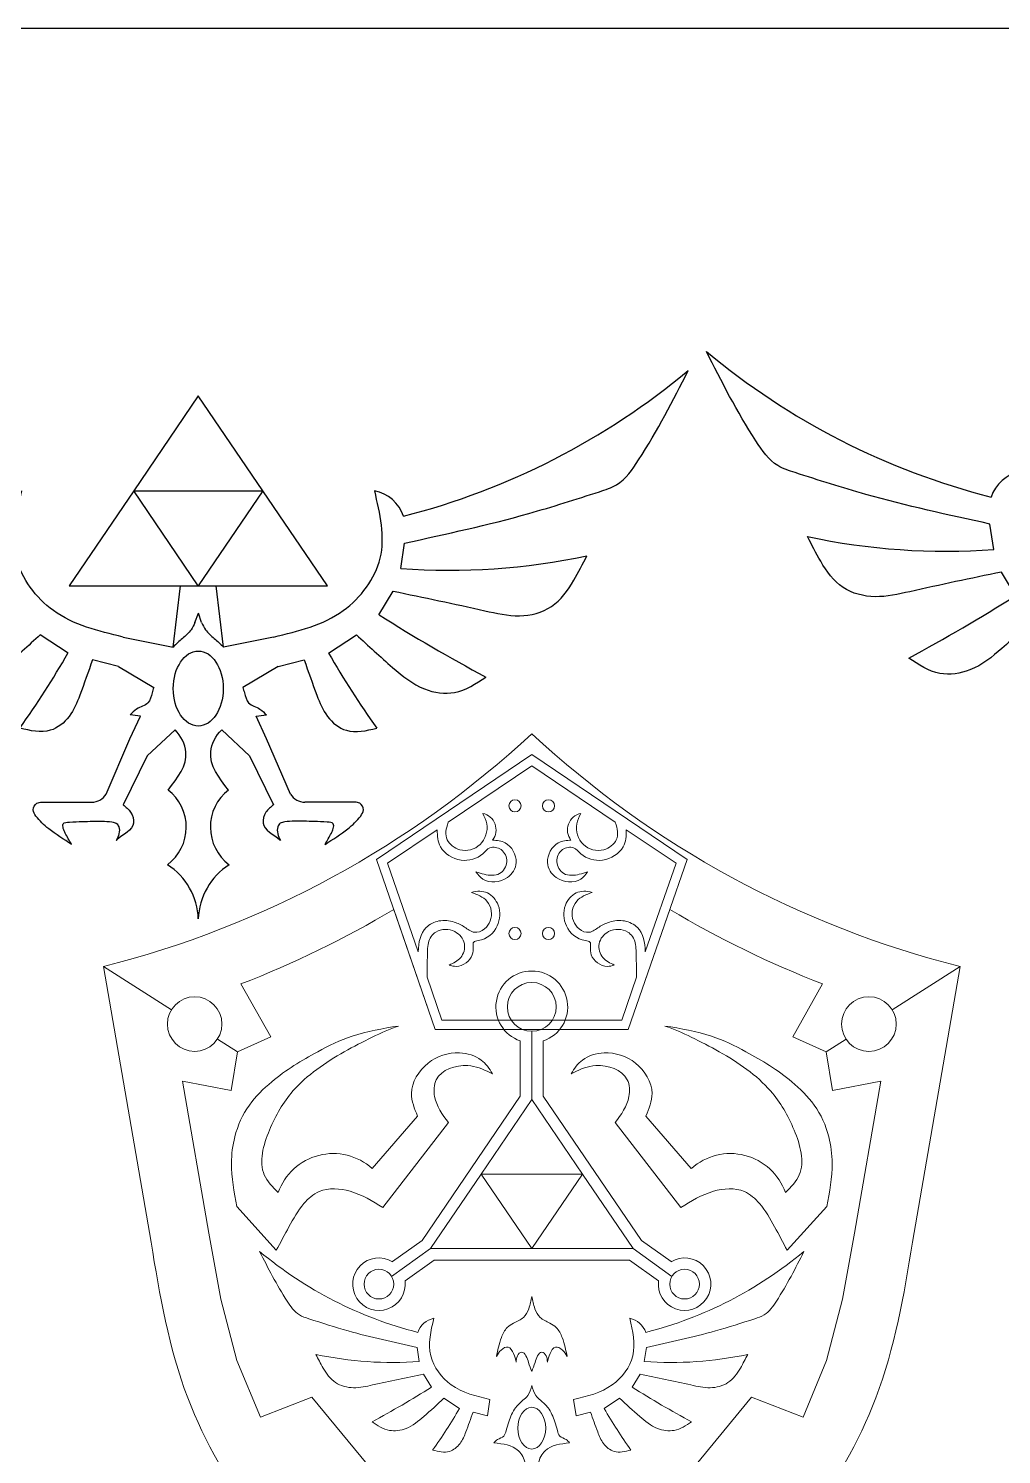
# Model space of a CAD drawing. Header units: inches. Extents: x 0 to 12, y 0 to 12.
# Drawn here: x 2.781 to 4.67, y 9.231 to 12 of the extents above; entities that cross this region are included whole.
import ezdxf

# ---------------------------------------------------------------- set-up
doc = ezdxf.new("R2010")
doc.units = ezdxf.units.IN
doc.header["$MEASUREMENT"] = 0
doc.layers.get('0').update_dxf_attribs({"color": 5})
doc.layers.add('Wingcrest', color=1, linetype='Continuous')

msp = doc.modelspace()

# ---------------------------------------------------------------- linework, layer by layer
at = {"lineweight": 0}
for p, q in [((3.7578, 10.5901), (3.4561, 10.3864)), ((4.0595, 10.3864), (3.7578, 10.5901)), ((3.5957, 10.4587), (3.7578, 10.5682)), ((3.7578, 10.5682), (3.92, 10.4587)), ((3.4778, 10.3791), (3.5744, 10.4443)), ((3.9412, 10.4443), (4.0378, 10.3791)), ((3.4561, 10.3864), (3.5704, 10.0566)), ((3.9452, 10.0566), (4.0595, 10.3864)), ((3.5374, 10.2072), (3.4778, 10.3791)), ((4.0378, 10.3791), (3.9782, 10.2072)), ((3.5704, 10.0566), (3.4898, 10.2893)), ((4.0259, 10.2893), (3.9452, 10.0566)), ((3.0582, 10.0948), (2.9262, 10.1788)), ((4.5895, 10.1788), (4.4574, 10.0948)), ((3.1932, 10.1449), (3.251, 10.0424)), ((3.5833, 10.0747), (3.5545, 10.1579)), ((3.9611, 10.1579), (3.9323, 10.0747)), ((4.2646, 10.0424), (4.3225, 10.1449)), ((3.7578, 10.0566), (3.5704, 10.0566)), ((3.5704, 10.0566), (3.7578, 10.0566)), ((3.7578, 10.0747), (3.5833, 10.0747)), ((3.9323, 10.0747), (3.7578, 10.0747)), ((3.9452, 10.0566), (3.7578, 10.0566)), ((3.7578, 10.0566), (3.9452, 10.0566)), ((3.7578, 9.9204), (3.7578, 10.0529)), ((3.1864, 10.0132), (3.1477, 10.0379)), ((3.251, 10.0424), (3.1864, 10.0132)), ((3.7355, 10.0343), (3.7355, 9.9272)), ((3.7801, 9.9272), (3.7801, 10.0343)), ((4.3292, 10.0132), (4.2646, 10.0424)), ((4.368, 10.0379), (4.3292, 10.0132)), ((3.1864, 10.0132), (3.1739, 9.9383)), ((4.3417, 9.9383), (4.3292, 10.0132)), ((3.1739, 9.9383), (3.08, 9.9562)), ((3.08, 9.9562), (3.131, 9.6611)), ((4.4356, 9.9562), (4.3417, 9.9383)), ((4.3846, 9.6611), (4.4356, 9.9562)), ((3.7355, 9.9272), (3.5447, 9.6467)), ((3.7578, 9.9204), (3.6594, 9.7756)), ((3.8563, 9.7756), (3.7578, 9.9204)), ((3.9709, 9.6467), (3.7801, 9.9272)), ((3.4481, 9.7866), (3.5361, 9.8882)), ((4.0675, 9.7866), (3.9795, 9.8882)), ((3.5959, 9.8757), (3.4685, 9.7108)), ((3.9197, 9.8757), (4.0472, 9.7108)), ((3.6594, 9.7756), (3.5609, 9.6309)), ((3.7578, 9.6309), (3.6594, 9.7756)), ((3.6594, 9.7756), (3.8563, 9.7756)), ((3.8563, 9.7756), (3.7578, 9.6309)), ((3.9547, 9.6309), (3.8563, 9.7756)), ((3.2619, 9.6277), (3.1851, 9.7127)), ((4.2537, 9.6277), (4.3306, 9.7127)), ((3.131, 9.6611), (3.1543, 9.5328)), ((3.5447, 9.6467), (3.4875, 9.6057)), ((4.0281, 9.6057), (3.9709, 9.6467)), ((4.3613, 9.5328), (4.3846, 9.6611)), ((3.5609, 9.6309), (3.4857, 9.5769)), ((3.5118, 9.5682), (3.5681, 9.6086)), ((3.5609, 9.6309), (3.7578, 9.6309)), ((3.5681, 9.6086), (3.7578, 9.6086)), ((3.7578, 9.6309), (3.9547, 9.6309)), ((3.7578, 9.6086), (3.9476, 9.6086)), ((3.9476, 9.6086), (4.0039, 9.5682)), ((3.9547, 9.6309), (4.03, 9.5769)), ((3.1543, 9.5328), (3.1855, 9.4138)), ((4.3302, 9.4138), (4.3613, 9.5328)), ((3.1855, 9.4138), (3.2311, 9.3035)), ((3.5395, 9.4119), (3.5354, 9.4393)), ((3.9762, 9.4119), (3.9803, 9.4393)), ((4.2845, 9.3035), (4.3302, 9.4138)), ((3.5629, 9.362), (3.5478, 9.3875)), ((3.9527, 9.362), (3.9679, 9.3875)), ((3.2311, 9.3035), (3.331, 9.3424)), ((3.331, 9.3424), (3.4596, 9.1863)), ((3.6173, 9.3206), (3.5873, 9.3404)), ((3.6766, 9.338), (3.6717, 9.306)), ((3.839, 9.338), (3.8439, 9.306)), ((3.8983, 9.3206), (3.9283, 9.3404)), ((4.0561, 9.1863), (4.1846, 9.3424)), ((4.1846, 9.3424), (4.2845, 9.3035)), ((3.6717, 9.306), (3.6437, 9.3134)), ((3.8439, 9.306), (3.872, 9.3134))]:
    msp.add_line(p, q, dxfattribs=at)
at = {"color": 250, "lineweight": 0}
for p, q in [((2.9262, 10.1788), (3.0187, 9.6437)), ((4.497, 9.6437), (4.5895, 10.1788))]:
    msp.add_line(p, q, dxfattribs=at)
msp.add_lwpolyline([(0, 0), (12, 0), (12, 12), (0, 12)], close=True)
at = {"lineweight": 0}
for centre, radius in [((3.7252, 10.4906), 0.0118), ((3.7904, 10.4906), 0.0118), ((3.7252, 10.2428), 0.0118), ((3.7904, 10.2428), 0.0118), ((3.1034, 10.067), 0.053), ((4.4123, 10.067), 0.053)]:
    msp.add_circle(centre, radius, dxfattribs=at)
at = {"color": 250, "lineweight": 0}
for centre, start, end in [((2.4618, 12.0241), 284.1261, 312.9293), ((5.0539, 12.0241), 227.0707, 255.8739)]:
    msp.add_arc(centre, 1.9029, start, end, dxfattribs=at)
at = {"lineweight": 0}
for centre, radius, start, end in [((3.6559, 10.4441), 0.0326, 322.4729, 78.1054), ((3.8597, 10.4441), 0.0326, 101.8946, 217.5271), ((2.4618, 12.0241), 2.0166, 291.266, 300.649), ((5.0539, 12.0241), 2.0166, 239.351, 248.734), ((3.7578, 10.1003), 0.0697, 90, 251.3478), ((3.7578, 10.1003), 0.0697, 288.6522, 90), ((3.7578, 10.1003), 0.0474, 0, 180), ((3.7578, 10.1003), 0.0474, 180, 0), ((3.3724, 9.7024), 0.1132, 48.0042, 160.7442), ((4.1433, 9.7024), 0.1132, 19.2558, 131.9958), ((3.7297, 10.2245), 0.7804, 230.1334, 255.6659), ((3.4611, 9.562), 0.051, 58.8504, 7.0054), ((3.7859, 10.2245), 0.7804, 284.3341, 309.8666), ((4.0545, 9.562), 0.051, 172.9946, 121.1496), ((3.4611, 9.562), 0.0288, 0, 180), ((4.0545, 9.562), 0.0288, 0, 180), ((3.4611, 9.562), 0.0288, 180, 0), ((4.0545, 9.562), 0.0288, 180, 0), ((3.5759, 9.4549), 0.0417, 101.4674, 161.1937), ((3.9397, 9.4549), 0.0417, 18.8063, 78.5326), ((3.4875, 10.1213), 0.7114, 257.9267, 274.1924), ((4.0282, 10.1213), 0.7114, 265.8076, 282.0733), ((2.5403, 10.9828), 1.9165, 298.2597, 302.2494), ((4.9754, 10.9828), 1.9165, 237.7506, 241.7403), ((2.765, 9.8106), 0.9831, 324.5017, 330.1066), ((4.7506, 9.8106), 0.9831, 209.8934, 215.4983)]:
    msp.add_arc(centre, radius, start, end, dxfattribs=at)
msp.add_ellipse((3.7578, 9.2824), major_axis=(0, 0.0405), ratio=0.665933, dxfattribs=at)
for points, knots in [([(3.6626, 10.476), (3.6659, 10.4694), (3.6755, 10.4501), (3.6632, 10.4102), (3.6202, 10.3986), (3.5869, 10.4243), (3.5913, 10.4464), (3.5957, 10.4587)], [0, 0, 0, 0, 0.00433671, 0.01277802, 0.0209013, 0.027078, 0.03417887, 0.03417887, 0.03417887, 0.03417887]), ([(3.853, 10.476), (3.8497, 10.4694), (3.8402, 10.4501), (3.8524, 10.4102), (3.8954, 10.3986), (3.9287, 10.4243), (3.9243, 10.4464), (3.92, 10.4587)], [0, 0, 0, 0, 0.00433671, 0.01277802, 0.0209013, 0.027078, 0.03417887, 0.03417887, 0.03417887, 0.03417887]), ([(3.5744, 10.4443), (3.5744, 10.4324), (3.5763, 10.4047), (3.6189, 10.3786), (3.6579, 10.3893), (3.6759, 10.4134), (3.7022, 10.408), (3.714, 10.3818), (3.6969, 10.3533), (3.6693, 10.3562), (3.6547, 10.3608), (3.6495, 10.3624)], [0.00161532, 0.00161532, 0.00161532, 0.00161532, 0.00843951, 0.01794767, 0.02676165, 0.03034979, 0.03473275, 0.03990875, 0.04526398, 0.05124625, 0.05456569, 0.05456569, 0.05456569, 0.05456569]), ([(3.9412, 10.4443), (3.9413, 10.4324), (3.9393, 10.4047), (3.8968, 10.3786), (3.8578, 10.3893), (3.8397, 10.4134), (3.8135, 10.408), (3.8016, 10.3818), (3.8187, 10.3533), (3.8463, 10.3562), (3.8609, 10.3608), (3.8661, 10.3624)], [0.00161532, 0.00161532, 0.00161532, 0.00161532, 0.00843951, 0.01794767, 0.02676165, 0.03034979, 0.03473275, 0.03990875, 0.04526398, 0.05124625, 0.05456569, 0.05456569, 0.05456569, 0.05456569]), ([(3.6495, 10.3624), (3.6535, 10.3571), (3.6675, 10.3391), (3.7112, 10.3429), (3.7352, 10.3829), (3.7138, 10.4214), (3.6903, 10.4235), (3.6818, 10.4243)], [0.00033634, 0.00033634, 0.00033634, 0.00033634, 0.0041984, 0.013742, 0.02052441, 0.02924261, 0.03426993, 0.03426993, 0.03426993, 0.03426993]), ([(3.8661, 10.3624), (3.8622, 10.3571), (3.8482, 10.3391), (3.8045, 10.3429), (3.7805, 10.3829), (3.8018, 10.4214), (3.8253, 10.4235), (3.8339, 10.4243)], [0.00033634, 0.00033634, 0.00033634, 0.00033634, 0.0041984, 0.013742, 0.02052441, 0.02924261, 0.03426993, 0.03426993, 0.03426993, 0.03426993]), ([(3.6406, 10.3227), (3.652, 10.3185), (3.67, 10.3115), (3.6836, 10.2816), (3.6736, 10.2523), (3.6452, 10.2412), (3.6273, 10.2565), (3.6054, 10.2668), (3.5779, 10.2703), (3.5426, 10.2521), (3.538, 10.2257), (3.5374, 10.2072)], [0.00030639, 0.00030639, 0.00030639, 0.00030639, 0.00723422, 0.01140536, 0.01883983, 0.0229945, 0.02731397, 0.03175048, 0.03768136, 0.04330908, 0.05350238, 0.05350238, 0.05350238, 0.05350238]), ([(3.5976, 10.1816), (3.6021, 10.1801), (3.6191, 10.1754), (3.6441, 10.1941), (3.6441, 10.2142), (3.6432, 10.2279), (3.6687, 10.2299), (3.6951, 10.2529), (3.6985, 10.2963), (3.6727, 10.3267), (3.6518, 10.3255), (3.6406, 10.3227)], [0.000453, 0.000453, 0.000453, 0.000453, 0.00323887, 0.01091014, 0.01408877, 0.01589701, 0.01769875, 0.02708716, 0.03507638, 0.0414146, 0.04796878, 0.04796878, 0.04796878, 0.04796878]), ([(3.918, 10.1816), (3.9135, 10.1801), (3.8966, 10.1754), (3.8716, 10.1941), (3.8715, 10.2142), (3.8725, 10.2279), (3.8469, 10.2299), (3.8206, 10.2529), (3.8171, 10.2963), (3.843, 10.3267), (3.8639, 10.3255), (3.875, 10.3227)], [0.000453, 0.000453, 0.000453, 0.000453, 0.00323887, 0.01091014, 0.01408877, 0.01589701, 0.01769875, 0.02708716, 0.03507638, 0.0414146, 0.04796878, 0.04796878, 0.04796878, 0.04796878]), ([(3.875, 10.3227), (3.8636, 10.3185), (3.8457, 10.3115), (3.832, 10.2816), (3.8421, 10.2523), (3.8704, 10.2412), (3.8883, 10.2565), (3.9102, 10.2668), (3.9378, 10.2703), (3.9731, 10.2521), (3.9777, 10.2257), (3.9782, 10.2072)], [0.00030639, 0.00030639, 0.00030639, 0.00030639, 0.00723422, 0.01140536, 0.01883983, 0.0229945, 0.02731397, 0.03175048, 0.03768136, 0.04330908, 0.05350238, 0.05350238, 0.05350238, 0.05350238]), ([(3.5976, 10.1816), (3.6059, 10.1855), (3.6227, 10.1935), (3.632, 10.2249), (3.6089, 10.2523), (3.572, 10.2526), (3.5562, 10.2286), (3.5549, 10.1977), (3.5546, 10.1753), (3.5545, 10.1579)], [0.0000638, 0.0000638, 0.0000638, 0.0000638, 0.00537861, 0.01092551, 0.01688756, 0.02427956, 0.02934575, 0.0323294, 0.04278048, 0.04278048, 0.04278048, 0.04278048]), ([(3.918, 10.1816), (3.9097, 10.1855), (3.8929, 10.1935), (3.8836, 10.2249), (3.9067, 10.2523), (3.9437, 10.2526), (3.9595, 10.2286), (3.9608, 10.1977), (3.961, 10.1753), (3.9611, 10.1579)], [0.0000638, 0.0000638, 0.0000638, 0.0000638, 0.00537861, 0.01092551, 0.01688756, 0.02427956, 0.02934575, 0.0323294, 0.04278048, 0.04278048, 0.04278048, 0.04278048]), ([(3.4992, 10.0632), (3.4686, 10.0582), (3.4138, 10.0492), (3.3316, 10.0093), (3.2626, 9.9667), (3.2053, 9.9108), (3.1797, 9.8541), (3.1715, 9.7858), (3.1798, 9.7408), (3.1851, 9.7127)], [0, 0, 0, 0, 0.0185093, 0.0331391, 0.054433, 0.0670295, 0.0805547, 0.0908208, 0.1078467, 0.1078467, 0.1078467, 0.1078467]), ([(3.2655, 9.7398), (3.2548, 9.7506), (3.2227, 9.7832), (3.2462, 9.8655), (3.2957, 9.9506), (3.3748, 10.0045), (3.4462, 10.0408), (3.4817, 10.0576), (3.4992, 10.0632)], [0, 0, 0, 0, 0.00874255, 0.02624393, 0.04399088, 0.06904044, 0.08130712, 0.09240467, 0.09240467, 0.09240467, 0.09240467]), ([(4.0164, 10.0632), (4.047, 10.0582), (4.1019, 10.0492), (4.1841, 10.0093), (4.2531, 9.9667), (4.3104, 9.9108), (4.336, 9.8541), (4.3442, 9.7858), (4.3358, 9.7408), (4.3306, 9.7127)], [0, 0, 0, 0, 0.0185093, 0.0331391, 0.054433, 0.0670295, 0.0805547, 0.0908208, 0.1078467, 0.1078467, 0.1078467, 0.1078467]), ([(4.2502, 9.7398), (4.2609, 9.7506), (4.293, 9.7832), (4.2695, 9.8655), (4.2199, 9.9506), (4.1409, 10.0045), (4.0695, 10.0408), (4.034, 10.0576), (4.0164, 10.0632)], [0, 0, 0, 0, 0.00874255, 0.02624393, 0.04399088, 0.06904044, 0.08130712, 0.09240467, 0.09240467, 0.09240467, 0.09240467]), ([(3.5361, 9.8882), (3.5301, 9.9028), (3.5153, 9.9389), (3.5513, 9.9981), (3.6105, 10.0166), (3.6603, 10.0023), (3.6754, 9.9807), (3.6813, 9.9702)], [0, 0, 0, 0, 0.0091162, 0.02256182, 0.03539583, 0.04424211, 0.051276, 0.051276, 0.051276, 0.051276]), ([(3.9795, 9.8882), (3.9855, 9.9028), (4.0003, 9.9389), (3.9644, 9.9981), (3.9052, 10.0166), (3.8553, 10.0023), (3.8402, 9.9807), (3.8344, 9.9702)], [0, 0, 0, 0, 0.0091162, 0.02256182, 0.03539583, 0.04424211, 0.051276, 0.051276, 0.051276, 0.051276]), ([(3.5959, 9.8757), (3.5843, 9.8914), (3.5661, 9.9162), (3.5687, 9.974), (3.6287, 9.994), (3.6647, 9.979), (3.6796, 9.971), (3.6813, 9.9702)], [0, 0, 0, 0, 0.01143883, 0.01801906, 0.03139935, 0.04037691, 0.0415103, 0.0415103, 0.0415103, 0.0415103]), ([(3.9197, 9.8757), (3.9313, 9.8914), (3.9495, 9.9162), (3.9469, 9.974), (3.887, 9.994), (3.8509, 9.979), (3.836, 9.971), (3.8344, 9.9702)], [0, 0, 0, 0, 0.01143883, 0.01801906, 0.03139935, 0.04037691, 0.0415103, 0.0415103, 0.0415103, 0.0415103]), ([(3.2619, 9.6277), (3.2701, 9.6429), (3.2866, 9.674), (3.3097, 9.7158), (3.3496, 9.7505), (3.4115, 9.7462), (3.4485, 9.7232), (3.4685, 9.7108)], [0, 0, 0, 0, 0.01038254, 0.02111262, 0.02864786, 0.04065201, 0.05478983, 0.05478983, 0.05478983, 0.05478983]), ([(4.2537, 9.6277), (4.2456, 9.6429), (4.229, 9.674), (4.2059, 9.7158), (4.1661, 9.7505), (4.1042, 9.7462), (4.0672, 9.7232), (4.0472, 9.7108)], [0, 0, 0, 0, 0.01038254, 0.02111262, 0.02864786, 0.04065201, 0.05478983, 0.05478983, 0.05478983, 0.05478983]), ([(3.5354, 9.4393), (3.4903, 9.4491), (3.4192, 9.4645), (3.3446, 9.4885), (3.3007, 9.5027), (3.2676, 9.5504), (3.2459, 9.5932), (3.2295, 9.6255)], [0, 0, 0, 0, 0.02753964, 0.04351363, 0.0474821, 0.05463243, 0.07669562, 0.07669562, 0.07669562, 0.07669562]), ([(3.9803, 9.4393), (4.0253, 9.4491), (4.0964, 9.4645), (4.1711, 9.4885), (4.215, 9.5027), (4.248, 9.5504), (4.2698, 9.5932), (4.2862, 9.6255)], [0, 0, 0, 0, 0.02753964, 0.04351363, 0.0474821, 0.05463243, 0.07669562, 0.07669562, 0.07669562, 0.07669562]), ([(3.7578, 9.5383), (3.7563, 9.5303), (3.7535, 9.5158), (3.7428, 9.4949), (3.7245, 9.4877), (3.7071, 9.4773), (3.6959, 9.4534), (3.6917, 9.4338), (3.689, 9.4216)], [0, 0, 0, 0, 0.00496667, 0.00889983, 0.01334248, 0.01630321, 0.02086423, 0.02843291, 0.02843291, 0.02843291, 0.02843291]), ([(3.7578, 9.5383), (3.7594, 9.5303), (3.7621, 9.5158), (3.7729, 9.4949), (3.7911, 9.4877), (3.8085, 9.4773), (3.8197, 9.4534), (3.824, 9.4338), (3.8266, 9.4216)], [0, 0, 0, 0, 0.00496667, 0.00889983, 0.01334248, 0.01630321, 0.02086423, 0.02843291, 0.02843291, 0.02843291, 0.02843291]), ([(3.6766, 9.338), (3.6501, 9.3443), (3.6007, 9.3561), (3.5505, 9.4228), (3.5618, 9.471), (3.5676, 9.4957)], [0, 0, 0, 0, 0.01607831, 0.02987121, 0.04449574, 0.04449574, 0.04449574, 0.04449574]), ([(3.839, 9.338), (3.8656, 9.3443), (3.9149, 9.3561), (3.9651, 9.4228), (3.9538, 9.471), (3.948, 9.4957)], [0, 0, 0, 0, 0.01607831, 0.02987121, 0.04449574, 0.04449574, 0.04449574, 0.04449574]), ([(3.5478, 9.3875), (3.5148, 9.3806), (3.4695, 9.3712), (3.4125, 9.3579), (3.3739, 9.3675), (3.3532, 9.3969), (3.3432, 9.4168), (3.3387, 9.4257)], [0, 0, 0, 0, 0.02023305, 0.02779216, 0.03497388, 0.04239776, 0.04841567, 0.04841567, 0.04841567, 0.04841567]), ([(3.7276, 9.4105), (3.7263, 9.4159), (3.7237, 9.4264), (3.7136, 9.4444), (3.6966, 9.4344), (3.6916, 9.4259), (3.689, 9.4216)], [0, 0, 0, 0, 0.00351206, 0.00679766, 0.00978558, 0.01288207, 0.01288207, 0.01288207, 0.01288207]), ([(3.7578, 9.3923), (3.7556, 9.3981), (3.7516, 9.4084), (3.7482, 9.4215), (3.7384, 9.4339), (3.7279, 9.4224), (3.7277, 9.4146), (3.7276, 9.4105)], [0, 0, 0, 0, 0.00367448, 0.00651244, 0.00872326, 0.0109429, 0.0134626, 0.0134626, 0.0134626, 0.0134626]), ([(3.7578, 9.3923), (3.7601, 9.3981), (3.764, 9.4084), (3.7674, 9.4215), (3.7772, 9.4339), (3.7877, 9.4224), (3.7879, 9.4146), (3.788, 9.4105)], [0, 0, 0, 0, 0.00367448, 0.00651244, 0.00872326, 0.0109429, 0.0134626, 0.0134626, 0.0134626, 0.0134626]), ([(3.788, 9.4105), (3.7894, 9.4159), (3.7919, 9.4264), (3.802, 9.4444), (3.819, 9.4344), (3.824, 9.4259), (3.8266, 9.4216)], [0, 0, 0, 0, 0.00351206, 0.00679766, 0.00978558, 0.01288207, 0.01288207, 0.01288207, 0.01288207]), ([(3.9679, 9.3875), (4.0008, 9.3806), (4.0461, 9.3712), (4.1032, 9.3579), (4.1417, 9.3675), (4.1625, 9.3969), (4.1725, 9.4168), (4.177, 9.4257)], [0, 0, 0, 0, 0.02023305, 0.02779216, 0.03497388, 0.04239776, 0.04841567, 0.04841567, 0.04841567, 0.04841567]), ([(3.7578, 9.3649), (3.7559, 9.358), (3.7528, 9.3469), (3.7388, 9.3349), (3.7228, 9.3207), (3.7143, 9.2985), (3.7086, 9.2801), (3.7048, 9.2647), (3.6917, 9.262), (3.6865, 9.2562), (3.6843, 9.2538)], [0, 0, 0, 0, 0.00412311, 0.00675957, 0.01082209, 0.01687384, 0.02044886, 0.02277519, 0.025562, 0.02745838, 0.02745838, 0.02745838, 0.02745838]), ([(3.7578, 9.3649), (3.7597, 9.358), (3.7629, 9.3469), (3.7768, 9.3349), (3.7929, 9.3207), (3.8014, 9.2985), (3.807, 9.2801), (3.8108, 9.2647), (3.8239, 9.262), (3.8292, 9.2562), (3.8313, 9.2538)], [0, 0, 0, 0, 0.00412311, 0.00675957, 0.01082209, 0.01687384, 0.02044886, 0.02277519, 0.025562, 0.02745838, 0.02745838, 0.02745838, 0.02745838]), ([(3.5873, 9.3404), (3.5745, 9.3286), (3.5515, 9.3073), (3.5183, 9.28), (3.4786, 9.2742), (3.4584, 9.2876), (3.4477, 9.2948)], [0, 0, 0, 0, 0.01052872, 0.01884852, 0.02537562, 0.03288337, 0.03288337, 0.03288337, 0.03288337]), ([(3.9283, 9.3404), (3.9412, 9.3286), (3.9642, 9.3073), (3.9973, 9.28), (4.0371, 9.2742), (4.0572, 9.2876), (4.068, 9.2948)], [0, 0, 0, 0, 0.01052872, 0.01884852, 0.02537562, 0.03288337, 0.03288337, 0.03288337, 0.03288337]), ([(3.6437, 9.3134), (3.6392, 9.3006), (3.6319, 9.2798), (3.6206, 9.2514), (3.5966, 9.2321), (3.5767, 9.237), (3.5654, 9.2397)], [0, 0, 0, 0, 0.00813648, 0.01321573, 0.01827977, 0.02485473, 0.02485473, 0.02485473, 0.02485473]), ([(3.872, 9.3134), (3.8764, 9.3006), (3.8837, 9.2798), (3.895, 9.2514), (3.919, 9.2321), (3.939, 9.237), (3.9502, 9.2397)], [0, 0, 0, 0, 0.00813648, 0.01321573, 0.01827977, 0.02485473, 0.02485473, 0.02485473, 0.02485473]), ([(3.7252, 9.1729), (3.7355, 9.1862), (3.7521, 9.2075), (3.7294, 9.249), (3.702, 9.2519), (3.6843, 9.2538)], [0, 0, 0, 0, 0.00906876, 0.01459213, 0.02458282, 0.02458282, 0.02458282, 0.02458282]), ([(3.7904, 9.1729), (3.7801, 9.1862), (3.7636, 9.2075), (3.7862, 9.249), (3.8137, 9.2519), (3.8313, 9.2538)], [0, 0, 0, 0, 0.00906876, 0.01459213, 0.02458282, 0.02458282, 0.02458282, 0.02458282])]:
    msp.add_open_spline(points, degree=3, knots=knots, dxfattribs=at)
at = {"color": 250, "lineweight": 0}
for points in [[(3.7578, 8.6309), (3.6497, 8.7113), (3.4598, 8.8526), (3.2228, 9.0836), (3.0693, 9.3461), (3.0354, 9.5407), (3.0187, 9.6437)], [(3.7578, 8.6309), (3.866, 8.7113), (4.0558, 8.8526), (4.2928, 9.0836), (4.4464, 9.3461), (4.4803, 9.5407), (4.497, 9.6437)]]:
    msp.add_open_spline(points, degree=3, knots=[0, 0, 0, 0, 0.0808468, 0.1419248, 0.197496, 0.2597021, 0.2597021, 0.2597021, 0.2597021], dxfattribs=at)
at = {"layer": 'Wingcrest'}
for p, q in [((3.1104, 11.2867), (2.985, 11.1023)), ((3.2359, 11.1023), (3.1104, 11.2867)), ((2.985, 11.1023), (2.8596, 10.9179)), ((3.3613, 10.9179), (3.2359, 11.1023)), ((4.6547, 10.9885), (4.6473, 11.0379)), ((3.5034, 10.9515), (3.5109, 11.0009)), ((4.6969, 10.8988), (4.6696, 10.9446)), ((2.8596, 10.9179), (3.0759, 10.9179)), ((3.0616, 10.7991), (3.0759, 10.9179)), ((3.145, 10.9179), (3.3613, 10.9179)), ((3.1592, 10.7991), (3.145, 10.9179)), ((3.4612, 10.8617), (3.4885, 10.9076)), ((2.8575, 10.7872), (2.8036, 10.8229)), ((2.9643, 10.8185), (3.0616, 10.7991)), ((3.2566, 10.8185), (3.1592, 10.7991)), ((3.3633, 10.7872), (3.4173, 10.8229)), ((2.9554, 10.761), (2.905, 10.7742)), ((3.2654, 10.761), (3.3159, 10.7742)), ((2.9554, 10.761), (3.0238, 10.7204)), ((3.2654, 10.761), (3.197, 10.7204)), ((2.9777, 10.6211), (2.9981, 10.6647)), ((3.2431, 10.6211), (3.2227, 10.6647)), ((3.0652, 10.638), (3.0113, 10.5876)), ((3.156, 10.6383), (3.2096, 10.5876)), ((2.9315, 10.5133), (2.9777, 10.6211)), ((3.2894, 10.5133), (3.2431, 10.6211)), ((3.0113, 10.5876), (2.9647, 10.4927)), ((3.2096, 10.5876), (3.2562, 10.4927)), ((2.8065, 10.4978), (2.9035, 10.4978)), ((3.4144, 10.4978), (3.3174, 10.4978))]:
    msp.add_line(p, q, dxfattribs=at)
at = {"layer": 'Wingcrest', "color": 2}
for p, q in [((3.1104, 10.9179), (2.985, 11.1023)), ((2.985, 11.1023), (3.2359, 11.1023)), ((3.2359, 11.1023), (3.1104, 10.9179)), ((3.0759, 10.9179), (3.145, 10.9179)), ((3.104, 10.8468), (3.1106, 10.8648)), ((3.1168, 10.8468), (3.1106, 10.8648))]:
    msp.add_line(p, q, dxfattribs=at)
at = {"layer": 'Wingcrest'}
for centre, radius, start, end in [((4.9971, 12.4512), 1.4047, 230.1334, 255.6659), ((3.1611, 12.4142), 1.4047, 284.3341, 309.8666), ((4.7203, 11.066), 0.075, 101.4674, 161.1937), ((3.4378, 11.029), 0.075, 18.8063, 78.5326), ((4.5611, 12.2655), 1.2804, 257.9267, 274.1924), ((3.5971, 12.2285), 1.2804, 265.8076, 282.0733), ((2.8562, 13.8162), 3.4497, 298.2597, 302.2494), ((5.302, 13.7792), 3.4497, 237.7506, 241.7403), ((1.3233, 11.6692), 1.7696, 324.5017, 330.1066), ((4.8975, 11.6692), 1.7696, 209.8934, 215.4983), ((2.9959, 10.4494), 0.0912, 306.8379, 52.1804), ((3.225, 10.4494), 0.0912, 127.8196, 233.1621), ((2.9029, 10.5318), 0.0341, 271.0459, 327.1361), ((3.318, 10.5318), 0.0341, 212.8639, 268.9541), ((2.9801, 10.2667), 0.1304, 1.9204, 57.3192), ((3.2407, 10.2667), 0.1304, 122.6808, 178.0796)]:
    msp.add_arc(centre, radius, start, end, dxfattribs=at)
at = {"layer": 'Wingcrest', "color": 2}
msp.add_ellipse((3.1104, 10.7185), major_axis=(0, 0.0728), ratio=0.665933, dxfattribs=at)
at = {"layer": 'Wingcrest'}
for points, knots in [([(4.6473, 11.0379), (4.5663, 11.0555), (4.4383, 11.0833), (4.3039, 11.1264), (4.2249, 11.1519), (4.1654, 11.2378), (4.1262, 11.3148), (4.0967, 11.373)], [0, 0, 0, 0, 0.02753964, 0.04351363, 0.0474821, 0.05463243, 0.07669562, 0.07669562, 0.07669562, 0.07669562]), ([(3.5109, 11.0009), (3.5919, 11.0185), (3.7199, 11.0463), (3.8543, 11.0894), (3.9333, 11.1149), (3.9928, 11.2008), (4.0319, 11.2778), (4.0615, 11.336)], [0, 0, 0, 0, 0.02753964, 0.04351363, 0.0474821, 0.05463243, 0.07669562, 0.07669562, 0.07669562, 0.07669562]), ([(2.9643, 10.8185), (2.9165, 10.8299), (2.8277, 10.8511), (2.7373, 10.9712), (2.7576, 11.0579), (2.7681, 11.1025)], [0, 0, 0, 0, 0.01607831, 0.02987121, 0.04449574, 0.04449574, 0.04449574, 0.04449574]), ([(3.2566, 10.8185), (3.3044, 10.8299), (3.3932, 10.8511), (3.4836, 10.9712), (3.4632, 11.0579), (3.4528, 11.1025)], [0, 0, 0, 0, 0.01607831, 0.02987121, 0.04449574, 0.04449574, 0.04449574, 0.04449574]), ([(4.6696, 10.9446), (4.6103, 10.9323), (4.5288, 10.9154), (4.4261, 10.8914), (4.3567, 10.9086), (4.3193, 10.9616), (4.3013, 10.9974), (4.2933, 11.0134)], [0, 0, 0, 0, 0.02023305, 0.02779216, 0.03497388, 0.04239776, 0.04841567, 0.04841567, 0.04841567, 0.04841567]), ([(3.4885, 10.9076), (3.5479, 10.8953), (3.6294, 10.8784), (3.7321, 10.8544), (3.8014, 10.8716), (3.8388, 10.9246), (3.8568, 10.9604), (3.8649, 10.9764)], [0, 0, 0, 0, 0.02023305, 0.02779216, 0.03497388, 0.04239776, 0.04841567, 0.04841567, 0.04841567, 0.04841567]), ([(4.7409, 10.8599), (4.7177, 10.8386), (4.6763, 10.8004), (4.6166, 10.7512), (4.545, 10.7408), (4.5088, 10.7649), (4.4895, 10.7777)], [0, 0, 0, 0, 0.01052872, 0.01884852, 0.02537562, 0.03288337, 0.03288337, 0.03288337, 0.03288337]), ([(2.8036, 10.8229), (2.7804, 10.8016), (2.739, 10.7634), (2.6793, 10.7142), (2.6078, 10.7038), (2.5715, 10.7279), (2.5522, 10.7407)], [0, 0, 0, 0, 0.01052872, 0.01884852, 0.02537562, 0.03288337, 0.03288337, 0.03288337, 0.03288337]), ([(3.4173, 10.8229), (3.4404, 10.8016), (3.4819, 10.7634), (3.5416, 10.7142), (3.6131, 10.7038), (3.6493, 10.7279), (3.6687, 10.7407)], [0, 0, 0, 0, 0.01052872, 0.01884852, 0.02537562, 0.03288337, 0.03288337, 0.03288337, 0.03288337]), ([(2.905, 10.7742), (2.8969, 10.7512), (2.8839, 10.7138), (2.8635, 10.6626), (2.8203, 10.628), (2.7844, 10.6367), (2.7641, 10.6416)], [0, 0, 0, 0, 0.00813648, 0.01321573, 0.01827977, 0.02485473, 0.02485473, 0.02485473, 0.02485473]), ([(3.3159, 10.7742), (3.324, 10.7512), (3.337, 10.7138), (3.3574, 10.6626), (3.4006, 10.628), (3.4365, 10.6367), (3.4568, 10.6416)], [0, 0, 0, 0, 0.00813648, 0.01321573, 0.01827977, 0.02485473, 0.02485473, 0.02485473, 0.02485473]), ([(3.0238, 10.7204), (3.0229, 10.717), (3.02, 10.7067), (3.015, 10.6866), (2.9915, 10.6818), (2.982, 10.6713), (2.9781, 10.6671)], [0.019275181, 0.019275181, 0.019275181, 0.019275181, 0.020448856, 0.02277519, 0.025561995, 0.027458383, 0.027458383, 0.027458383, 0.027458383]), ([(3.197, 10.7204), (3.198, 10.717), (3.2009, 10.7067), (3.2058, 10.6866), (3.2294, 10.6818), (3.2389, 10.6713), (3.2427, 10.6671)], [0.019275181, 0.019275181, 0.019275181, 0.019275181, 0.020448856, 0.02277519, 0.025561995, 0.027458383, 0.027458383, 0.027458383, 0.027458383]), ([(3.0518, 10.5214), (3.0703, 10.5452), (3.0996, 10.583), (3.0766, 10.6266), (3.0652, 10.638)], [0, 0, 0, 0, 0.00906876, 0.01436878, 0.01436878, 0.01436878, 0.01436878]), ([(3.1691, 10.5214), (3.1506, 10.5452), (3.1212, 10.5832), (3.1444, 10.6269), (3.156, 10.6383)], [0, 0, 0, 0, 0.00906876, 0.01440993, 0.01440993, 0.01440993, 0.01440993]), ([(2.8644, 10.4159), (2.8492, 10.4255), (2.824, 10.4413), (2.7992, 10.464), (2.7873, 10.4829), (2.7947, 10.4972), (2.8032, 10.4976), (2.8065, 10.4978)], [0, 0, 0, 0, 0.00596177, 0.00986587, 0.01130521, 0.01296865, 0.01403095, 0.01403095, 0.01403095, 0.01403095]), ([(3.3564, 10.4159), (3.3717, 10.4255), (3.3968, 10.4413), (3.4216, 10.464), (3.4336, 10.4829), (3.4262, 10.4972), (3.4177, 10.4976), (3.4144, 10.4978)], [0, 0, 0, 0, 0.00596177, 0.00986587, 0.01130521, 0.01296865, 0.01403095, 0.01403095, 0.01403095, 0.01403095]), ([(2.9647, 10.4927), (2.9699, 10.4884), (2.9808, 10.4796), (2.9912, 10.4469), (2.9636, 10.4348), (2.9513, 10.424), (2.9509, 10.4236)], [0, 0, 0, 0, 0.002263082, 0.004672888, 0.009805081, 0.009973743, 0.009973743, 0.009973743, 0.009973743]), ([(3.2562, 10.4927), (3.2509, 10.4884), (3.2401, 10.4796), (3.2297, 10.4469), (3.2573, 10.4348), (3.2696, 10.424), (3.27, 10.4236)], [0, 0, 0, 0, 0.002263082, 0.004672888, 0.009805081, 0.009973743, 0.009973743, 0.009973743, 0.009973743]), ([(2.8644, 10.4159), (2.8601, 10.4232), (2.8541, 10.4334), (2.848, 10.446), (2.8464, 10.4587), (2.8748, 10.4598), (2.9022, 10.461), (2.933, 10.4612), (2.9517, 10.4581), (2.9602, 10.4444), (2.9556, 10.4318), (2.9509, 10.4236)], [0, 0, 0, 0, 0.00278599, 0.00388366, 0.00486863, 0.00626844, 0.01134116, 0.01538852, 0.01640716, 0.01732059, 0.0203083, 0.0203083, 0.0203083, 0.0203083]), ([(3.3564, 10.4159), (3.3607, 10.4232), (3.3667, 10.4334), (3.3728, 10.446), (3.3745, 10.4587), (3.3461, 10.4598), (3.3187, 10.461), (3.2878, 10.4612), (3.2692, 10.4581), (3.2607, 10.4444), (3.2653, 10.4318), (3.27, 10.4236)], [0, 0, 0, 0, 0.00278599, 0.00388366, 0.00486863, 0.00626844, 0.01134116, 0.01538852, 0.01640716, 0.01732059, 0.0203083, 0.0203083, 0.0203083, 0.0203083])]:
    msp.add_open_spline(points, degree=3, knots=knots, dxfattribs=at)
at = {"layer": 'Wingcrest', "color": 2}
for points in [[(3.104, 10.8468), (3.102, 10.8417), (3.096, 10.8299), (3.0794, 10.8156), (3.0672, 10.805), (3.0616, 10.7991)], [(3.1168, 10.8468), (3.1189, 10.8417), (3.1249, 10.8299), (3.1415, 10.8156), (3.1537, 10.805), (3.1592, 10.7991)]]:
    msp.add_open_spline(points, degree=3, knots=[0.002295499, 0.002295499, 0.002295499, 0.002295499, 0.004123113, 0.006759574, 0.009461997, 0.009461997, 0.009461997, 0.009461997], dxfattribs=at)
at = {"layer": 'Wingcrest'}
for points in [[(2.9981, 10.6647), (2.9915, 10.6656), (2.9848, 10.6663), (2.9781, 10.6671)], [(3.2227, 10.6647), (3.2293, 10.6656), (3.236, 10.6663), (3.2427, 10.6671)]]:
    msp.add_open_spline(points, degree=3, dxfattribs=at)

doc.saveas('drawing.dxf')
